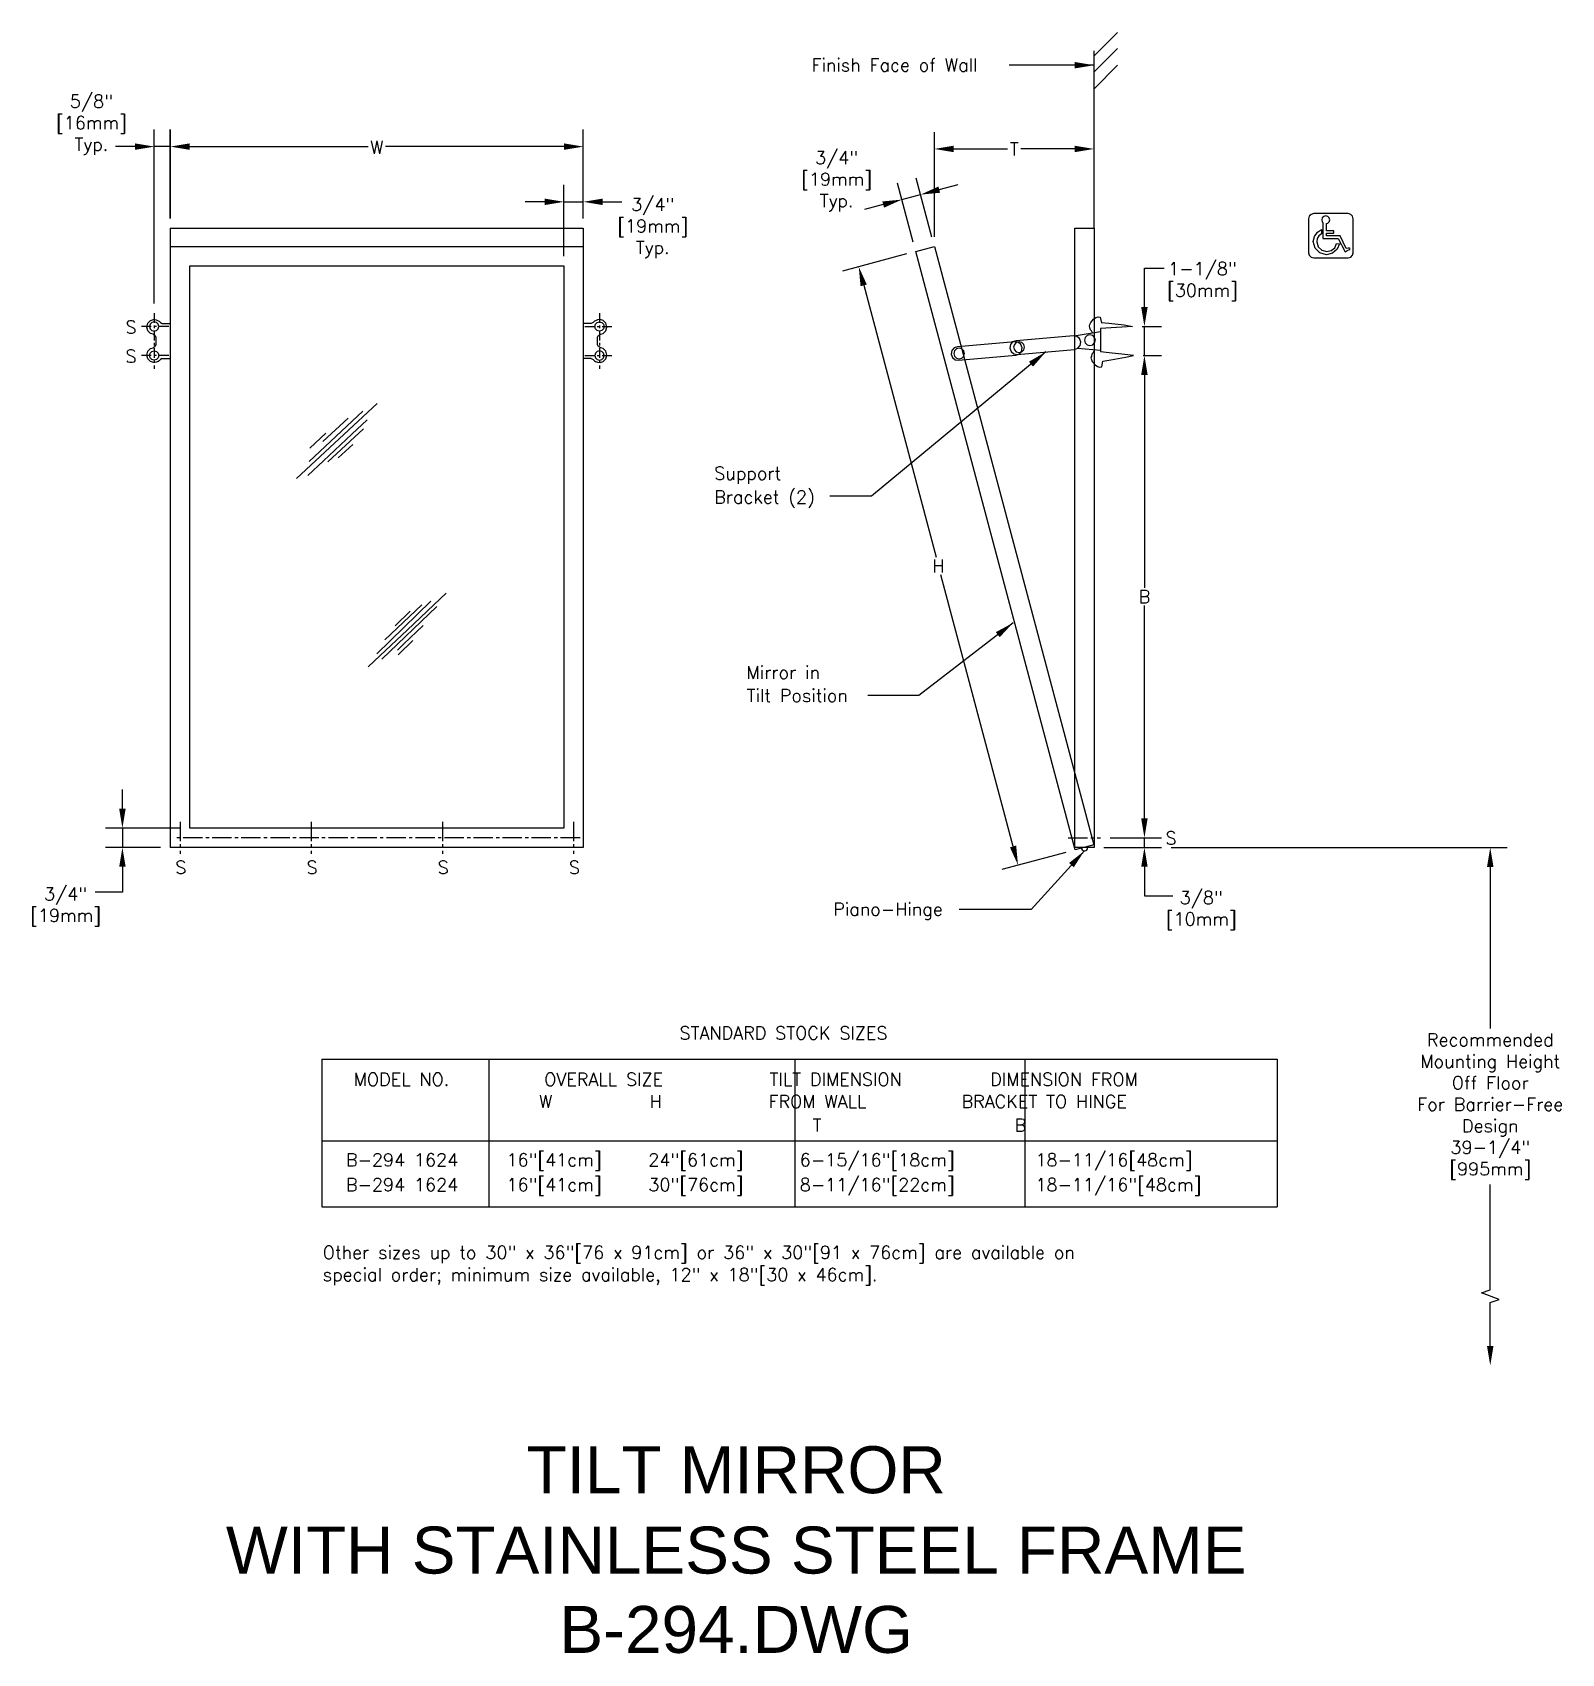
# Model space of a CAD drawing. Extents: x 1.1 to 60.4, y 0.5 to 63.4.
import ezdxf
from ezdxf.enums import TextEntityAlignment as Align

# ---------------------------------------------------------------- set-up
doc = ezdxf.new("R2010")
doc.units = 0
doc.header["$MEASUREMENT"] = 0
doc.header["$PDMODE"] = 3
doc.header["$PDSIZE"] = 1
doc.linetypes.add('CENTER2', pattern=[1.125, 0.75, -0.125, 0.125, -0.125])
doc.layers.get('0').update_dxf_attribs({"linetype": 'CONTINUOUS'})
doc.layers.get('DEFPOINTS').update_dxf_attribs({"linetype": 'CONTINUOUS'})
for name, color, linetype in [('DETAIL', 4, 'CONTINUOUS'), ('DIM', 1, 'CONTINUOUS'), ('TEXT', 2, 'CONTINUOUS')]:
    doc.layers.add(name, color=color, linetype=linetype)
doc.styles.add('ARIAL_5', font='ARIAL.TTF', dxfattribs={"height": 5})
doc.styles.add('DIM_S_7', font='simplex.shx', dxfattribs={"height": 0.5})
doc.dimstyles.new('DIM_S_7', dxfattribs={"dimtxt": 0.12, "dimasz": 0.75, "dimexe": 0.65625, "dimexo": 0.375, "dimgap": 0.09375, "dimtad": 1, "dimtih": 1, "dimtoh": 1, "dimdec": 5, "dimrnd": 0.0625, "dimzin": 0, "dimtxsty": 'DIM_S_7', "dimcen": 0.09375, "dimaunit": 1, "dimazin": 3, "dimtfac": 1, "dimtdec": 4, "dimtofl": 0, "dimtmove": 0, "dimatfit": 3, "dimtolj": 1, "dimtzin": 0})

# ---------------------------------------------------------------- blocks, each defined once
blk = doc.blocks.new('*D8')
at = {"color": 0, "linetype": 'BYBLOCK'}
for p, q in [((77.996, 39.521), (77.996, 42.961)), ((93.996, 39.521), (93.996, 42.961)), ((78.746, 42.304), (85.664, 42.304)), ((93.246, 42.304), (86.328, 42.304))]:
    blk.add_line(p, q, dxfattribs=at)
for points in [[(78.746, 42.429), (78.746, 42.179), (77.996, 42.304)], [(93.246, 42.429), (93.246, 42.179), (93.996, 42.304)]]:
    blk.add_solid(points, dxfattribs=at)
at = {"layer": 'DEFPOINTS', "color": 0, "linetype": 'BYBLOCK'}
for p in [(93.996, 42.304), (77.996, 39.146), (93.996, 39.146)]:
    blk.add_point(p, dxfattribs=at)
at = {"color": 0, "linetype": 'BYBLOCK', "insert": (85.996, 42.276), "char_height": 0.5, "attachment_point": 5, "style": 'DIM_S_7'}
blk.add_mtext('\\A1;W', dxfattribs=at)
blk = doc.blocks.new('*D9')
at = {"color": 0, "linetype": 'BYBLOCK'}
for p, q in [((21.705, 54.699), (21.705, 57.46)), ((22.455, 56.161), (22.455, 57.46)), ((20.955, 56.804), (20.205, 56.804)), ((21.705, 56.804), (22.455, 56.804)), ((23.205, 56.804), (23.955, 56.804))]:
    blk.add_line(p, q, dxfattribs=at)
for points in [[(20.955, 56.929), (20.955, 56.679), (21.705, 56.804)], [(23.205, 56.929), (23.205, 56.679), (22.455, 56.804)]]:
    blk.add_solid(points, dxfattribs=at)
at = {"layer": 'DEFPOINTS', "color": 0, "linetype": 'BYBLOCK'}
for p in [(22.455, 56.804), (22.455, 55.786), (21.705, 54.324)]:
    blk.add_point(p, dxfattribs=at)
at = {"color": 0, "linetype": 'BYBLOCK', "insert": (25.148, 55.785), "char_height": 0.5, "attachment_point": 5, "style": 'DIM_S_7'}
blk.add_mtext('\\A1;3/4"\\P[19mm]\\PTyp.', dxfattribs=at)
blk = doc.blocks.new('*D10')
at = {"color": 0, "linetype": 'BYBLOCK'}
for p, q in [((76.139, 16.646), (76.139, 17.396)), ((78.371, 15.896), (75.483, 15.896)), ((76.139, 15.896), (76.139, 15.146)), ((77.621, 15.146), (75.483, 15.146)), ((76.139, 14.396), (76.139, 13.646))]:
    blk.add_line(p, q, dxfattribs=at)
for points in [[(76.014, 16.646), (76.264, 16.646), (76.139, 15.896)], [(76.014, 14.396), (76.264, 14.396), (76.139, 15.146)]]:
    blk.add_solid(points, dxfattribs=at)
at = {"layer": 'DEFPOINTS', "color": 0, "linetype": 'BYBLOCK'}
for p in [(78.746, 15.896), (76.139, 15.146), (77.996, 15.146)]:
    blk.add_point(p, dxfattribs=at)
at = {"color": 0, "linetype": 'BYBLOCK', "insert": (73.938, 12.846), "char_height": 0.5, "attachment_point": 5, "style": 'DIM_S_7'}
blk.add_mtext('\\A1;3/4"\\P[19mm]', dxfattribs=at)
blk = doc.blocks.new('*D12')
at = {"color": 0, "linetype": 'BYBLOCK'}
for p, q in [((106.516, 38.145), (104.036, 37.484)), ((104.863, 36.929), (107.666, 26.401)), ((110.651, 15.186), (107.849, 25.713)), ((112.691, 14.953), (110.21, 14.292))]:
    blk.add_line(p, q, dxfattribs=at)
for points in [[(104.984, 36.961), (104.742, 36.896), (104.67, 37.653)], [(110.772, 15.218), (110.531, 15.154), (110.844, 14.461)]]:
    blk.add_solid(points, dxfattribs=at)
at = {"layer": 'DEFPOINTS', "color": 0, "linetype": 'BYBLOCK'}
for p in [(106.879, 38.241), (110.844, 14.461), (113.053, 15.049)]:
    blk.add_point(p, dxfattribs=at)
at = {"color": 0, "linetype": 'BYBLOCK', "insert": (107.757, 26.057), "char_height": 0.5, "attachment_point": 5, "style": 'DIM_S_7'}
blk.add_mtext('\\A1;H', dxfattribs=at)
blk = doc.blocks.new('*D13')
at = {"color": 0, "linetype": 'BYBLOCK'}
for p, q in [((107.603, 38.809), (107.603, 42.87)), ((113.79, 39.521), (113.79, 42.87)), ((108.353, 42.213), (110.437, 42.213)), ((113.04, 42.213), (110.957, 42.213))]:
    blk.add_line(p, q, dxfattribs=at)
for points in [[(108.353, 42.338), (108.353, 42.088), (107.603, 42.213)], [(113.04, 42.338), (113.04, 42.088), (113.79, 42.213)]]:
    blk.add_solid(points, dxfattribs=at)
at = {"layer": 'DEFPOINTS', "color": 0, "linetype": 'BYBLOCK'}
for p in [(113.79, 42.213), (113.79, 39.146), (107.603, 38.434)]:
    blk.add_point(p, dxfattribs=at)
at = {"color": 0, "linetype": 'BYBLOCK', "insert": (110.697, 42.208), "char_height": 0.5, "attachment_point": 5, "style": 'DIM_S_7'}
blk.add_mtext('\\A1;T', dxfattribs=at)
blk = doc.blocks.new('*D14')
at = {"color": 0, "linetype": 'BYBLOCK'}
for p, q in [((115.741, 16.271), (115.741, 17.021)), ((114.165, 15.146), (116.398, 15.146)), ((114.415, 15.521), (116.398, 15.521)), ((115.741, 15.146), (115.741, 15.521)), ((115.741, 14.396), (115.741, 13.646))]:
    blk.add_line(p, q, dxfattribs=at)
for points in [[(115.616, 16.271), (115.866, 16.271), (115.741, 15.521)], [(115.616, 14.396), (115.866, 14.396), (115.741, 15.146)]]:
    blk.add_solid(points, dxfattribs=at)
at = {"layer": 'DEFPOINTS', "color": 0, "linetype": 'BYBLOCK'}
for p in [(113.79, 15.146), (114.04, 15.521), (115.741, 15.521)]:
    blk.add_point(p, dxfattribs=at)
at = {"color": 0, "linetype": 'BYBLOCK', "insert": (117.943, 12.704), "char_height": 0.5, "attachment_point": 5, "style": 'DIM_S_7'}
blk.add_mtext('\\A1;3/8"\\P[10mm]', dxfattribs=at)
blk = doc.blocks.new('*D15')
at = {"color": 0, "linetype": 'BYBLOCK'}
for p, q in [((115.688, 34.208), (116.398, 34.208)), ((115.741, 33.458), (115.741, 25.208)), ((115.741, 16.271), (115.741, 24.521)), ((114.415, 15.521), (116.398, 15.521))]:
    blk.add_line(p, q, dxfattribs=at)
for points in [[(115.616, 33.458), (115.866, 33.458), (115.741, 34.208)], [(115.616, 16.271), (115.866, 16.271), (115.741, 15.521)]]:
    blk.add_solid(points, dxfattribs=at)
at = {"layer": 'DEFPOINTS', "color": 0, "linetype": 'BYBLOCK'}
for p in [(115.313, 34.208), (114.04, 15.521), (115.741, 15.521)]:
    blk.add_point(p, dxfattribs=at)
at = {"color": 0, "linetype": 'BYBLOCK', "insert": (115.741, 24.864), "char_height": 0.5, "attachment_point": 5, "style": 'DIM_S_7'}
blk.add_mtext('\\A1;B', dxfattribs=at)
blk = doc.blocks.new('*D16')
at = {"color": 0, "linetype": 'BYBLOCK'}
for p, q in [((115.741, 36.083), (115.741, 36.833)), ((115.653, 35.333), (116.398, 35.333)), ((115.741, 34.208), (115.741, 35.333)), ((115.688, 34.208), (116.398, 34.208)), ((115.741, 33.458), (115.741, 32.708))]:
    blk.add_line(p, q, dxfattribs=at)
for points in [[(115.616, 36.083), (115.866, 36.083), (115.741, 35.333)], [(115.616, 33.458), (115.866, 33.458), (115.741, 34.208)]]:
    blk.add_solid(points, dxfattribs=at)
at = {"layer": 'DEFPOINTS', "color": 0, "linetype": 'BYBLOCK'}
for p in [(115.278, 35.333), (115.741, 35.333), (115.313, 34.208)]:
    blk.add_point(p, dxfattribs=at)
at = {"color": 0, "linetype": 'BYBLOCK', "insert": (117.991, 37.072), "char_height": 0.5, "attachment_point": 5, "style": 'DIM_S_7'}
blk.add_mtext('\\A1;1-1/8"\\P[30mm]', dxfattribs=at)
blk = doc.blocks.new('*D17')
at = {"color": 0, "linetype": 'BYBLOCK'}
for p, q in [((106.782, 38.604), (106.175, 40.885)), ((107.507, 38.797), (106.9, 41.078)), ((106.344, 40.251), (107.068, 40.444)), ((107.793, 40.637), (108.518, 40.83)), ((105.619, 40.058), (104.894, 39.865))]:
    blk.add_line(p, q, dxfattribs=at)
for points in [[(105.587, 40.179), (105.651, 39.937), (106.344, 40.251)], [(107.761, 40.758), (107.825, 40.516), (107.068, 40.444)]]:
    blk.add_solid(points, dxfattribs=at)
at = {"layer": 'DEFPOINTS', "color": 0, "linetype": 'BYBLOCK'}
for p in [(107.068, 40.444), (107.603, 38.434), (106.879, 38.241)]:
    blk.add_point(p, dxfattribs=at)
at = {"color": 0, "linetype": 'BYBLOCK', "insert": (103.814, 40.958), "char_height": 0.5, "attachment_point": 5, "style": 'DIM_S_7'}
blk.add_mtext('\\A1;3/4"\\P[19mm]\\PTyp.', dxfattribs=at)
blk = doc.blocks.new('*D18')
at = {"color": 0, "linetype": 'BYBLOCK'}
for p, q in [((5.83, 52.862), (5.83, 59.601)), ((6.455, 56.161), (6.455, 59.601)), ((5.08, 58.944), (4.33, 58.944)), ((6.455, 58.944), (5.83, 58.944)), ((7.205, 58.944), (7.955, 58.944))]:
    blk.add_line(p, q, dxfattribs=at)
for points in [[(5.08, 59.069), (5.08, 58.819), (5.83, 58.944)], [(7.205, 59.069), (7.205, 58.819), (6.455, 58.944)]]:
    blk.add_solid(points, dxfattribs=at)
at = {"layer": 'DEFPOINTS', "color": 0, "linetype": 'BYBLOCK'}
for p in [(5.83, 58.944), (6.455, 55.786), (5.83, 52.487)]:
    blk.add_point(p, dxfattribs=at)
at = {"color": 0, "linetype": 'BYBLOCK', "insert": (3.398, 59.786), "char_height": 0.5, "attachment_point": 5, "style": 'DIM_S_7'}
blk.add_mtext('\\A1;5/8"\\P[16mm]\\PTyp.', dxfattribs=at)
blk = doc.blocks.new('ADA')
at = {"layer": 'DETAIL', "linetype": 'CONTINUOUS'}
for p, q in [((1.017, 0.853), (0.492, 0.853)), ((1.261, 0.358), (1.017, 0.853)), ((1.215, 0.235), (1.3, 0.278)), ((1.3, 0.278), (1.299, 0.282))]:
    blk.add_line(p, q, dxfattribs=at)
for points in [[(1.328, 0), (1.431, 0.028), (1.503, 0.1), (1.531, 0.202), (1.531, 1.514), (1.503, 1.616), (1.431, 1.688), (1.328, 1.716), (0, 1.716), (-0.102, 1.688), (-0.175, 1.616), (-0.203, 1.514), (-0.203, 0.202), (-0.175, 0.1), (-0.102, 0.028), (0, 0)], [(0.997, 0.551), (0.905, 0.333), (0.727, 0.181), (0.491, 0.125), (0.233, 0.194), (0.049, 0.378), (-0.021, 0.635), (0.026, 0.833), (0.142, 1), (0.293, 1.1), (0.295, 0.934), (0.193, 0.86), (0.137, 0.758), (0.12, 0.624), (0.172, 0.431), (0.31, 0.294), (0.504, 0.242), (0.68, 0.282), (0.814, 0.393), (0.883, 0.555)]]:
    blk.add_lwpolyline(points, close=True, dxfattribs=at)
for points in [[(0.492, 1.332), (0.54, 1.345), (0.595, 1.4), (0.616, 1.477), (0.595, 1.554), (0.54, 1.609), (0.463, 1.629), (0.386, 1.609), (0.331, 1.554), (0.31, 1.477), (0.331, 1.4), (0.355, 1.376)], [(0.355, 1.376), (0.355, 0.757)], [(0.492, 1.051), (0.492, 1.332)], [(0.355, 0.757), (0.492, 0.757)], [(0.492, 0.955), (0.78, 0.955), (0.78, 1.051), (0.492, 1.051)], [(0.492, 0.853), (0.492, 0.955)], [(0.492, 0.757), (0.948, 0.757)], [(0.948, 0.757), (1.215, 0.235)], [(1.299, 0.282), (1.359, 0.307), (1.398, 0.335), (1.407, 0.361), (1.382, 0.375), (1.329, 0.374), (1.261, 0.358)]]:
    blk.add_lwpolyline(points, dxfattribs=at)

msp = doc.modelspace()

# ---------------------------------------------------------------- linework, layer by layer
at = {"layer": 'DEFPOINTS', "color": 0, "linetype": 'BYBLOCK'}
msp.add_point((44.857131, 31.78557), dxfattribs=at)
at = {"layer": 'DETAIL', "linetype": 'CONTINUOUS'}
for p, q in [((6.45515, 55.78557), (22.455492, 55.78557)), ((6.45515, 55.78557), (6.45515, 31.78557)), ((22.455492, 55.78557), (22.455492, 31.78557)), ((41.499911, 31.78557), (41.499911, 55.78557)), ((41.499911, 55.78557), (42.249911, 55.78557)), ((42.249911, 55.78557), (42.249911, 31.78557)), ((6.45515, 55.074235), (22.455492, 55.074235)), ((7.20515, 32.53557), (7.20515, 54.324235)), ((7.20515, 54.324235), (21.705492, 54.324235)), ((21.705492, 54.324235), (21.705492, 32.53557)), ((6.142673, 52.083655), (6.45515, 52.083655)), ((22.767969, 52.083655), (22.455492, 52.083655)), ((6.142673, 50.737486), (6.45515, 50.737486)), ((22.767969, 50.737486), (22.455492, 50.737486)), ((21.705492, 32.53557), (7.20515, 32.53557)), ((22.455492, 31.78557), (6.45515, 31.78557)), ((42.249911, 31.78557), (41.499911, 31.78557))]:
    msp.add_line(p, q, dxfattribs=at)
at = {"layer": 'DETAIL', "linetype": 'CENTER2', "ltscale": 0.5}
for p, q in [((5.83015, 52.487353), (5.83015, 50.333788)), ((23.080492, 52.487353), (23.080492, 50.333788)), ((6.392829, 51.97307), (5.289011, 51.97307)), ((22.517812, 51.97307), (23.62163, 51.97307)), ((6.392829, 50.84807), (5.289011, 50.84807)), ((22.517812, 50.84807), (23.62163, 50.84807))]:
    msp.add_line(p, q, dxfattribs=at)
at = {"layer": 'DETAIL', "linetype": 'CENTER2'}
for p, q in [((6.83015, 32.78557), (6.83015, 31.53557)), ((11.913597, 32.78557), (11.913597, 31.53557)), ((16.997044, 32.78557), (16.997044, 31.53557)), ((22.080492, 32.78557), (22.080492, 31.53557)), ((22.330492, 32.16057), (6.58015, 32.16057)), ((41.249911, 32.16057), (42.499911, 32.16057))]:
    msp.add_line(p, q, dxfattribs=at)
at = {"layer": 'DETAIL', "linetype": 'CONTINUOUS'}
for points in [[(35.338208, 54.881287), (36.062964, 55.074235), (42.237289, 31.882044), (41.512533, 31.689097)], [(5.83015, 52.153317), (5.739212, 52.128706), (5.674566, 52.064047), (5.649955, 51.97307), (5.674566, 51.882172), (5.739212, 51.817591), (5.83015, 51.793032), (5.921113, 51.817591), (5.985773, 51.882172), (6.010396, 51.97307), (5.985773, 52.064047), (5.921113, 52.128706)], [(23.080492, 52.153317), (23.171429, 52.128706), (23.236076, 52.064047), (23.260686, 51.97307), (23.236076, 51.882172), (23.171429, 51.817591), (23.080492, 51.793032), (22.989528, 51.817591), (22.924869, 51.882172), (22.900245, 51.97307), (22.924869, 52.064047), (22.989528, 52.128706)], [(41.493345, 51.088235), (41.623145, 51.135788), (41.709367, 51.238516), (41.733652, 51.374492), (41.686085, 51.504332), (41.583305, 51.590554), (41.447172, 51.614799), (39.224779, 51.420456), (39.095004, 51.37289), (39.008809, 51.270123), (38.984472, 51.134042), (39.032038, 51.004332), (39.134805, 50.918111), (39.270938, 50.893735)], [(42.091005, 51.237539), (42.196326, 51.266019), (42.271173, 51.34084), (42.299653, 51.446148), (42.271173, 51.551469), (42.196326, 51.626329), (42.091005, 51.654809), (41.985645, 51.626329), (41.910719, 51.551469), (41.882187, 51.446148), (41.910719, 51.34084), (41.985645, 51.266019)], [(6.010396, 50.84807), (5.985773, 50.757094), (5.921113, 50.692434), (5.83015, 50.667824), (5.739212, 50.692434), (5.674566, 50.757094), (5.649955, 50.84807), (5.674566, 50.938969), (5.739212, 51.00355), (5.83015, 51.028108), (5.921113, 51.00355), (5.985773, 50.938969)], [(22.900245, 50.84807), (22.924869, 50.757094), (22.989528, 50.692434), (23.080492, 50.667824), (23.171429, 50.692434), (23.236076, 50.757094), (23.260686, 50.84807), (23.236076, 50.938969), (23.171429, 51.00355), (23.080492, 51.028108), (22.989528, 51.00355), (22.924869, 50.938969)], [(39.223489, 50.857516), (39.353342, 50.905096), (39.439615, 51.007876), (39.464004, 51.143983), (39.416438, 51.273692), (39.313658, 51.359914), (39.177538, 51.38429), (36.955132, 51.189738), (36.825331, 51.142224), (36.739109, 51.039548), (36.714825, 50.90348), (36.762404, 50.773718), (36.865184, 50.687549), (37.001291, 50.663225)], [(37.01828, 50.715847), (37.123666, 50.744366), (37.198605, 50.819252), (37.227137, 50.924508), (37.198605, 51.029868), (37.123666, 51.104793), (37.01828, 51.133312), (36.912972, 51.104793), (36.838138, 51.029868), (36.809671, 50.924508), (36.838138, 50.819252), (36.912972, 50.744366)], [(39.341669, 50.96754), (39.447029, 50.99602), (39.521954, 51.070881), (39.550486, 51.176202), (39.521954, 51.281509), (39.447029, 51.356331), (39.341669, 51.384811), (39.236309, 51.356331), (39.161383, 51.281509), (39.132864, 51.176202), (39.161383, 51.070881), (39.236309, 50.99602)]]:
    msp.add_lwpolyline(points, close=True, dxfattribs=at)
for points in [[(6.142673, 50.737486), (6.075329, 50.689373), (6.02035, 50.637259), (5.979259, 50.622225), (5.902379, 50.593302), (5.799803, 50.581956), (5.689392, 50.611789), (5.583211, 50.717918), (5.542811, 50.867248), (5.583211, 51.016565), (5.689392, 51.122707), (5.791871, 51.150406), (5.820431, 51.171719), (5.853327, 51.195457), (5.873391, 51.208498), (5.902379, 51.266214), (5.902379, 51.41057), (5.902379, 51.554927), (5.873391, 51.612642), (5.853327, 51.625684), (5.820431, 51.649421), (5.791871, 51.670735), (5.689392, 51.698434), (5.583211, 51.804575), (5.542811, 51.953893), (5.583211, 52.103223), (5.689392, 52.209352), (5.799803, 52.239185), (5.902379, 52.227839), (5.979259, 52.198916), (6.02035, 52.183881), (6.075329, 52.131768), (6.142673, 52.083655)], [(22.767969, 50.737486), (22.835312, 50.689373), (22.890292, 50.637259), (22.931383, 50.622225), (23.008263, 50.593302), (23.110838, 50.581956), (23.221249, 50.611789), (23.32743, 50.717918), (23.367831, 50.867248), (23.32743, 51.016565), (23.221249, 51.122707), (23.118771, 51.150406), (23.090211, 51.171719), (23.057314, 51.195457), (23.037251, 51.208498), (23.008263, 51.266214), (23.008263, 51.41057), (23.008263, 51.554927), (23.037251, 51.612642), (23.057314, 51.625684), (23.090211, 51.649421), (23.118771, 51.670735), (23.221249, 51.698434), (23.32743, 51.804575), (23.367831, 51.953893), (23.32743, 52.103223), (23.221249, 52.209352), (23.110838, 52.239185), (23.008263, 52.227839), (22.931383, 52.198916), (22.890292, 52.183881), (22.835312, 52.131768), (22.767969, 52.083655)], [(42.190907, 51.729669), (42.147118, 51.802277), (42.108749, 51.85039), (42.089363, 51.917733), (42.070173, 51.994626), (42.089363, 52.052172), (42.118338, 52.129065), (42.233795, 52.2637), (42.320277, 52.321402), (42.406759, 52.350182), (42.489645, 52.336945), (42.531804, 52.119464)], [(41.482707, 51.608471), (42.503038, 51.783086)], [(43.737639, 51.97307), (42.503038, 51.898347), (42.503038, 50.992111)], [(42.530318, 52.12713), (42.827377, 52.106057), (43.419696, 52.032008), (43.737639, 51.97307)], [(41.608593, 51.13911), (42.501949, 51.058593)], [(42.274116, 51.076959), (42.20482, 50.944193), (42.166452, 50.896028), (42.147118, 50.828736), (42.127927, 50.751856), (42.147118, 50.694297), (42.17604, 50.617365), (42.291302, 50.48277), (42.377979, 50.425015), (42.464513, 50.396236), (42.547347, 50.409473), (42.589507, 50.626954)], [(43.772216, 50.84807), (43.447433, 50.885423), (42.834217, 50.954759), (42.503038, 50.992111)], [(42.589507, 50.626954), (42.894004, 50.684279), (43.461321, 50.790746), (43.772216, 50.84807)], [(11.346912, 46.081055), (14.470017, 48.987955)], [(11.83034, 46.74258), (13.916158, 48.686155)], [(12.369946, 47.521047), (13.350703, 48.424664)], [(11.777718, 46.194518), (12.38799, 46.766161), (13.49008, 47.802211), (14.080444, 48.357568)], [(11.859119, 47.261706), (12.474524, 47.83839)], [(12.561006, 46.723389), (13.935335, 48.0094)], [(12.955294, 46.886816), (13.522586, 47.405942)], [(14.11609, 38.781416), (14.588848, 39.227739), (15.629353, 40.210008), (16.670953, 41.193123), (17.146968, 41.642)], [(14.463503, 39.288594), (16.55474, 41.3248)], [(14.648817, 39.083216), (16.782384, 41.119227)], [(14.772742, 39.831262), (16.195745, 41.18657)], [(15.166874, 40.37918), (15.743911, 40.946263)], [(15.254633, 39.427385), (15.50449, 39.676707), (15.98995, 40.139551), (16.253448, 40.388769)], [(15.285406, 39.252376), (15.84957, 39.812085)]]:
    msp.add_lwpolyline(points, dxfattribs=at)
msp.add_arc((41.874911, 31.78557), 0.128738, 180, 0, dxfattribs=at)
at = {"layer": 'DIM', "linetype": 'CONTINUOUS'}
for p, q in [((42.251383, 62.456557), (43.163966, 63.368775)), ((42.249911, 55.78557), (42.249911, 62.654119)), ((42.251383, 61.839056), (43.163966, 62.751273)), ((42.251383, 61.18593), (43.163966, 62.098147)), ((44.200881, 53.47307), (44.200881, 54.231992)), ((44.200881, 54.231992), (44.964714, 54.231992)), ((45.232131, 31.78557), (58.257428, 31.78557)), ((57.601178, 31.03557), (57.601178, 24.77141)), ((4.598826, 30.28557), (4.598826, 30.053865)), ((44.200881, 30.28557), (44.200881, 29.911919)), ((4.598826, 30.053865), (3.547241, 30.053865)), ((44.200881, 29.911919), (45.296054, 29.911919)), ((12.332411, 23.583464), (49.3384, 23.583464)), ((12.332411, 23.583464), (12.332411, 17.865557)), ((18.803464, 23.583464), (18.803464, 17.865557)), ((30.651405, 23.583464), (30.651405, 17.865557)), ((39.561441, 23.583464), (39.561441, 17.865557)), ((49.3384, 23.583464), (49.3384, 17.865557)), ((12.332411, 20.417141), (49.3384, 20.417141)), ((57.601178, 14.648521), (57.601178, 18.726767)), ((12.332411, 17.865557), (49.3384, 17.865557)), ((57.601178, 12.462607), (57.601178, 14.148521))]:
    msp.add_line(p, q, dxfattribs=at)
msp.add_lwpolyline([(57.601178, 11.993857), (57.601178, 14.148521), (57.944613, 14.273521), (57.257744, 14.523521), (57.601178, 14.648521), (57.601178, 15.826525)], dxfattribs=at)
for points in [[(57.476178, 31.03557), (57.726178, 31.03557), (57.601178, 31.78557)], [(57.476178, 12.462607), (57.726178, 12.462607), (57.601178, 11.712607)]]:
    msp.add_solid(points, dxfattribs=at)

# ---------------------------------------------------------------- block references
at = {"linetype": 'CONTINUOUS'}
msp.add_blockref('ADA', (50.763573, 54.631635), dxfattribs=at)

# ---------------------------------------------------------------- texts
at = {"layer": 'DIM', "linetype": 'CONTINUOUS', "style": 'DIM_S_7'}
for s, p in [('Finish Face of Wall', (31.300392, 61.854889)), ('S', (4.720091, 51.698583)), ('S', (4.720091, 50.573583)), ('Support', (27.5322, 46.037074)), ('Bracket (2)', (27.528276, 45.112192)), ('Mirror in', (28.779843, 38.316695)), ('Tilt Position', (28.785848, 37.423459)), ('S', (45.016254, 31.90394)), ('S', (6.647858, 30.763595)), ('S', (11.731305, 30.763595)), ('S', (16.814752, 30.763595)), ('S', (21.898199, 30.763595)), ('Piano-Hinge', (32.143156, 29.144425)), ('STANDARD STOCK SIZES', (26.187594, 24.348963)), ('MODEL NO.         OVERALL SIZE          TILT DIMENSION        DIMENSION FROM', (13.557699, 22.549067)), ('             W          H           FROM WALL         BRACKET TO HINGE', (15.893405, 21.691924)), ('                                       T                    B', (16.80849, 20.777206)), ('B-294 1624    16"[41cm]    24"[61cm]     6-15/16"[18cm]       18-11/16[48cm]', (13.260616, 19.431159)), ('B-294 1624    16"[41cm]    30"[76cm]     8-11/16"[22cm]       18-11/16"[48cm]', (13.260616, 18.468297)), ('Other sizes up to 30" x 36"[76 x 91cm] or 36" x 30"[91 x 76cm] are available on', (12.361774, 15.843547)), ('special order; minimum size available, 12" x 18"[30 x 46cm].', (12.361774, 14.986404))]:
    msp.add_text(s, height=0.5, dxfattribs=at).set_placement(p)
at = {"layer": 'DIM', "linetype": 'CONTINUOUS', "insert": (57.601178, 21.749089), "char_height": 0.5, "attachment_point": 5, "style": 'DIM_S_7'}
msp.add_mtext('\\A1;Recommended\\PMounting Height\\POff Floor\\PFor Barrier-Free\\PDesign\\P39-1/4"\\P[995mm]', dxfattribs=at)
at = {"layer": 'TEXT', "linetype": 'CONTINUOUS', "style": 'ARIAL_5'}
for s, p in [('TILT MIRROR', (28.384021, 7.674619)), ('WITH STAINLESS STEEL FRAME', (28.384021, 4.560787)), ('B-294.DWG', (28.384021, 1.486145))]:
    msp.add_text(s, height=1.82, dxfattribs=at).set_placement(p, align=Align.MIDDLE)

# ---------------------------------------------------------------- dimensions: what is measured, and where the dimension line sits
at = {"layer": 'DIM', "linetype": 'CONTINUOUS'}
for base, p1, p2, text, picture, middle in [((5.83015, 58.944366), (6.45515, 55.78557), (5.83015, 52.487353), '5/8"\\P[16mm]\\PTyp.', '*D18', (3.397791, 59.785914)), ((22.455492, 56.80386), (21.705492, 54.324235), (22.455492, 55.78557), '3/4"\\P[19mm]\\PTyp.', '*D9', (25.147978, 55.784877))]:
    dim = msp.add_linear_dim(base=base, p1=p1, p2=p2, text=text, dimstyle='DIM_S_7', override={"dimpost": '\\X'}, dxfattribs=at)
    dim.commit()
    dim.dimension.update_dxf_attribs({"geometry": picture, "text_midpoint": middle, "dimtype": 160})
for base, p1, p2, text, picture, middle in [((22.455492, 58.944366), (6.45515, 55.78557), (22.455492, 55.78557), 'W', '*D8', (14.455321, 58.916209)), ((42.249911, 58.853281), (36.062964, 55.074235), (42.249911, 55.78557), 'T', '*D13', (39.156437, 58.847523))]:
    dim = msp.add_linear_dim(base=base, p1=p1, p2=p2, text=text, dimstyle='DIM_S_7', override={"dimpost": '\\X'}, dxfattribs=at)
    dim.commit()
    dim.dimension.update_dxf_attribs({"geometry": picture, "text_midpoint": middle, "dimtype": 160, "insert": (-71.540506, 16.639969)})
for base, p1, p2, angle, text, picture, middle, dimtype in [((35.527984, 57.083744), (35.338208, 54.881287), (36.062964, 55.074235), 14.90775278, '3/4"\\P[19mm]\\PTyp.', '*D17', (32.273814, 57.597874), 161), ((44.200881, 51.97307), (43.772216, 50.84807), (43.737639, 51.97307), 90, '1-1/8"\\P[30mm]', '*D16', (46.450137, 53.711524), 160), ((4.598826, 31.78557), (7.20515, 32.53557), (6.45515, 31.78557), 90, '3/4"\\P[19mm]', '*D10', (2.397189, 29.486081), 160), ((44.200881, 32.16057), (42.249911, 31.78557), (42.499911, 32.16057), 90, '3/8"\\P[10mm]', '*D14', (46.402518, 29.344135), 160)]:
    dim = msp.add_linear_dim(base=base, p1=p1, p2=p2, angle=angle, text=text, dimstyle='DIM_S_7', override={"dimpost": '\\X'}, dxfattribs=at)
    dim.commit()
    dim.dimension.update_dxf_attribs({"geometry": picture, "text_midpoint": middle, "dimtype": dimtype, "insert": (-71.540506, 16.639969)})
dim = msp.add_aligned_dim(p1=(35.338208, 54.881287), p2=(41.512533, 31.689097), distance=-2.285705, text='H', dimstyle='DIM_S_7', override={"dimpost": '\\X'}, dxfattribs=at)
dim.commit()
dim.dimension.update_dxf_attribs({"geometry": '*D12', "text_midpoint": (36.216599, 42.697163), "insert": (-71.540506, 16.639969)})
dim = msp.add_linear_dim(base=(44.200881, 32.16057), p1=(43.772216, 50.84807), p2=(42.499911, 32.16057), angle=90, text='B', dimstyle='DIM_S_7', override={"dimpost": '\\X'}, dxfattribs=at)
dim.commit()
dim.dimension.update_dxf_attribs({"geometry": '*D15', "text_midpoint": (44.200881, 41.50432), "insert": (-71.540506, 16.639969)})

# ---------------------------------------------------------------- leaders
for points in [[(42.251383, 62.098147), (38.966086, 62.098147)], [(40.382141, 50.990985), (33.625012, 45.399709), (32.013251, 45.399709)], [(39.112141, 40.490249), (35.465515, 37.676435), (33.482261, 37.676435)], [(41.874911, 31.656832), (39.81783, 29.379946), (37.019243, 29.379946)]]:
    msp.add_leader(points, dimstyle='DIM_S_7', dxfattribs=at)

doc.saveas('drawing.dxf')
